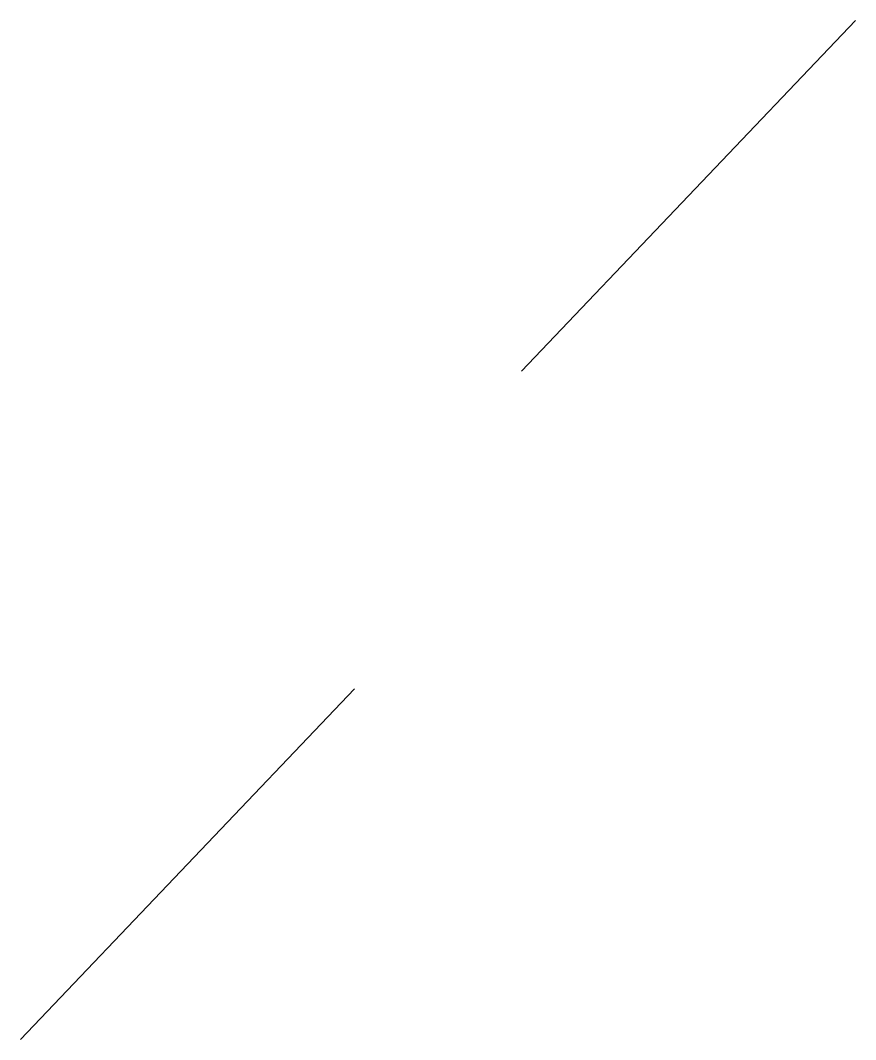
# Model space of a CAD drawing. Header units: millimetres. Extents: x 10000 to 15000, y 20000 to 26100.
import ezdxf

# ---------------------------------------------------------------- set-up
doc = ezdxf.new("R2010")
doc.units = ezdxf.units.MM

# ---------------------------------------------------------------- blocks, each defined once
blk = doc.blocks.new('CHILD', base_point=(0.25, 0.5))
blk.add_line((0.25, 0.5), (2.25, 1.55))
blk = doc.blocks.new('PARENT')
at = {"xscale": 39.37007874015748, "yscale": 78.74015748031496}
blk.add_blockref('CHILD', (118.11, 157.48), dxfattribs=at)

msp = doc.modelspace()

# ---------------------------------------------------------------- block references
for name, xscale, yscale in [('PARENT', 25.4, 25.4), ('CHILD', 1000, 2000)]:
    msp.add_blockref(name, (10000, 20000), dxfattribs=dict(xscale=xscale, yscale=yscale))

doc.saveas('drawing.dxf')
